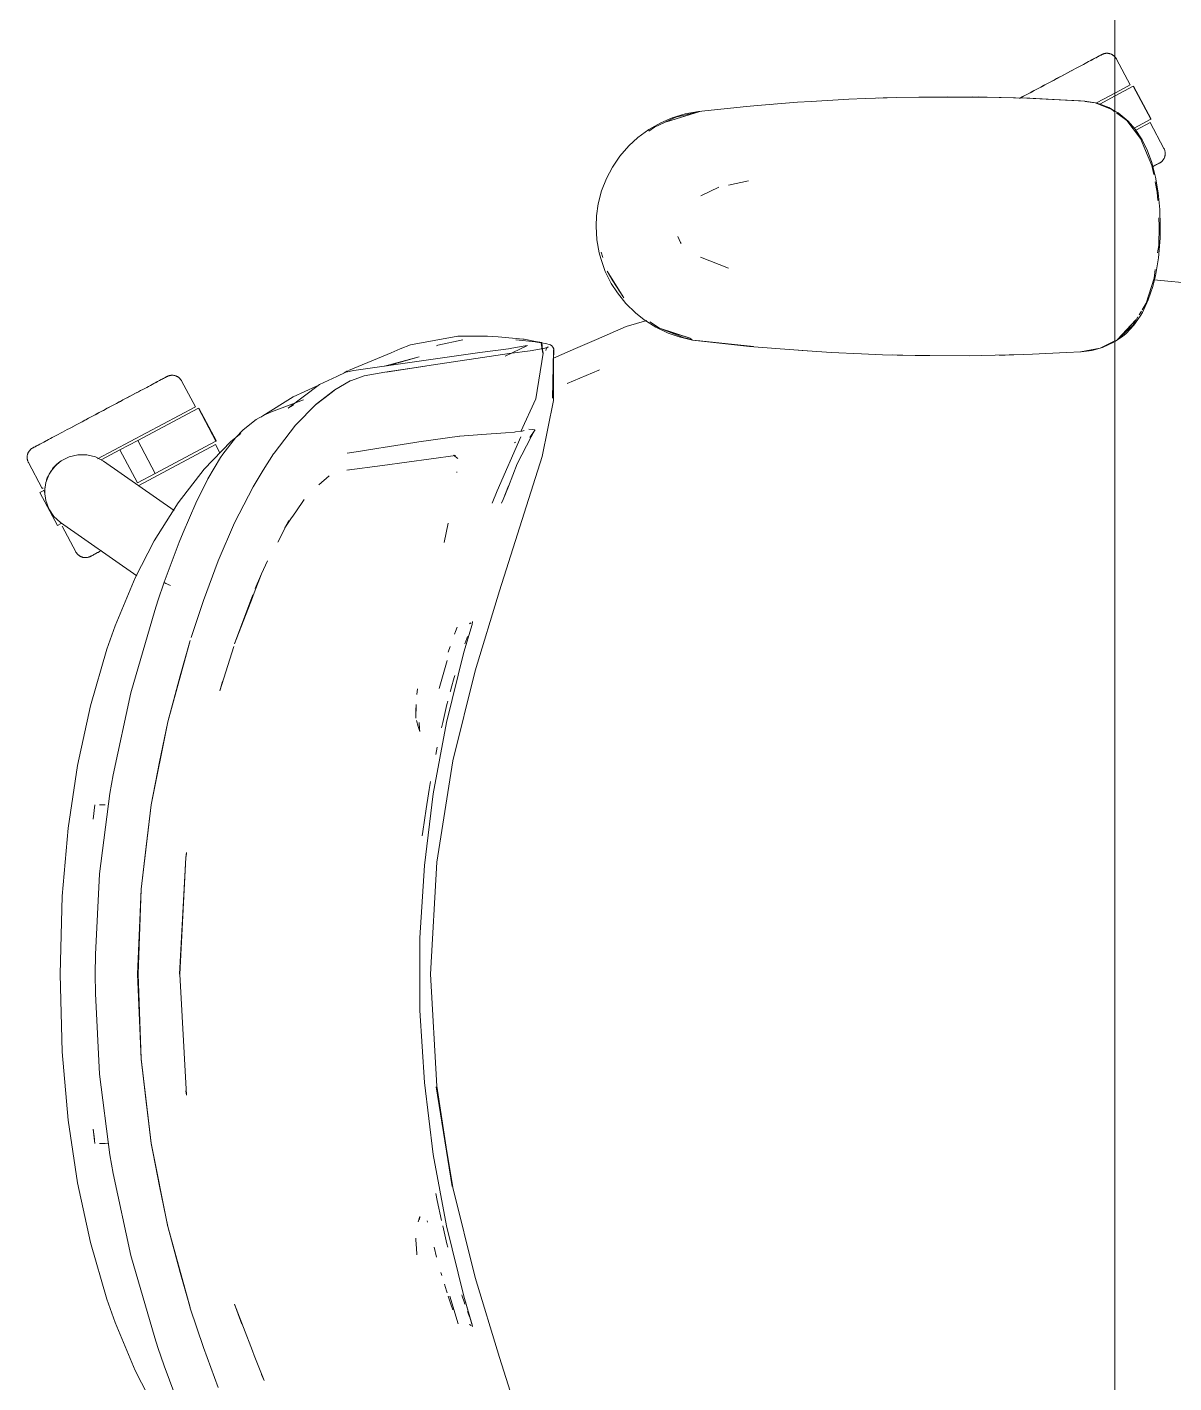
# Model space of a CAD drawing. Header units: millimetres. Extents: x 155927 to 326028, y -36033 to 97293.
# Drawn here: x 198996 to 199425, y 11298 to 11806 of the extents above; entities that cross this region are included whole.
import ezdxf

# ---------------------------------------------------------------- set-up
doc = ezdxf.new("R2010")
doc.units = ezdxf.units.MM
doc.header["$MEASUREMENT"] = 0
doc.layers.add('G-IMPT', color=8, linetype='CONTINUOUS', lineweight=9)
doc.layers.add('I-FURN', color=8, linetype='CONTINUOUS', lineweight=9)

msp = doc.modelspace()

# ---------------------------------------------------------------- linework, layer by layer
at = {"layer": 'G-IMPT'}
for p, q in [((199284.14, 11777.86), (199269.08, 11776.62)), ((199284.14, 11777.86), (199289.22, 11778.19)), ((199289.22, 11778.19), (199303.36, 11779)), ((199309.39, 11779.25), (199303.36, 11779)), ((199309.39, 11779.25), (199321.15, 11779.64)), ((199314.27, 11779.39), (199316.21, 11779.5)), ((199316.21, 11779.5), (199317.7, 11779.52)), ((199329.56, 11779.81), (199321.15, 11779.64)), ((199329.56, 11779.81), (199340.36, 11779.9)), ((199329.56, 11779.81), (199349.75, 11779.85)), ((199329.56, 11779.81), (199359.58, 11779.69)), ((199359.58, 11779.69), (199340.36, 11779.9)), ((199349.75, 11779.85), (199359.58, 11779.69)), ((199349.75, 11779.85), (199371.14, 11779.35)), ((199349.75, 11779.85), (199369.94, 11779.39)), ((199349.75, 11779.81), (199351.79, 11779.83)), ((199351.79, 11779.83), (199353.69, 11779.76)), ((199359.58, 11779.69), (199371.14, 11779.35)), ((199371.14, 11779.35), (199369.94, 11779.39)), ((199369.94, 11779.39), (199391.72, 11778.3)), ((199369.94, 11779.39), (199390.11, 11778.41)), ((199371.14, 11779.35), (199391.72, 11778.3)), ((199391.72, 11778.3), (199390.11, 11778.41)), ((199391.72, 11778.3), (199393.37, 11778.05)), ((199395.58, 11777.58), (199391.74, 11778.17)), ((199395.76, 11777.6), (199393.37, 11778.05)), ((199247.54, 11774.36), (199235.07, 11770.53)), ((199235.07, 11770.53), (199244.22, 11773.45)), ((199237.12, 11772), (199241.98, 11773.47)), ((199238.57, 11772.32), (199246.97, 11774.24)), ((199247.02, 11774.36), (199241.98, 11773.47)), ((199247.54, 11774.36), (199244.22, 11773.45)), ((199264.95, 11776.27), (199247.02, 11774.36)), ((199269.08, 11776.62), (199264.95, 11776.27)), ((199275.95, 11777.21), (199274.28, 11777.04)), ((199395.58, 11777.58), (199401.78, 11775.17)), ((199395.76, 11777.6), (199397.11, 11777.24)), ((199400.75, 11775.84), (199397.11, 11777.24)), ((199400.75, 11775.84), (199402.99, 11774.57)), ((199401.78, 11775.17), (199402.99, 11774.28)), ((199402.99, 11774.57), (199404.18, 11773.88)), ((199403.53, 11773.87), (199407.4, 11771.01)), ((199404.18, 11773.88), (199407.92, 11770.81)), ((199224.35, 11764.68), (199228.44, 11767.68)), ((199228.39, 11766.99), (199230.5, 11768.58)), ((199232.88, 11770.19), (199228.44, 11767.68)), ((199238.57, 11772.32), (199230.5, 11768.58)), ((199232.88, 11770.19), (199237.12, 11772)), ((199407.4, 11771.01), (199412.62, 11764.22)), ((199410.59, 11767.77), (199407.92, 11770.81)), ((199413.24, 11763.72), (199410.59, 11767.77)), ((199224.35, 11764.68), (199220.91, 11761.52)), ((199412.62, 11764.22), (199414.46, 11759.82)), ((199413.24, 11763.72), (199415.23, 11759.65)), ((199214.76, 11753.52), (199217.59, 11757.68)), ((199217.59, 11757.68), (199220.91, 11761.52)), ((199416.79, 11754.2), (199414.46, 11759.82)), ((199416.81, 11755.31), (199415.23, 11759.65)), ((199214.76, 11753.52), (199212.57, 11749.35)), ((199416.79, 11754.2), (199417.5, 11750.74)), ((199416.81, 11755.31), (199418.24, 11749.83)), ((199212.57, 11749.35), (199210.74, 11744.64)), ((199265.74, 11748.4), (199258.3, 11746.82)), ((199418.06, 11747.99), (199418.83, 11744.24)), ((199419.24, 11743.9), (199418.24, 11749.83)), ((199209.48, 11739.77), (199210.74, 11744.64)), ((199247.91, 11742.79), (199254.69, 11746.06)), ((199254.41, 11745.98), (199254.69, 11746.06)), ((199418.83, 11744.24), (199419.02, 11741.03)), ((199419.24, 11743.9), (199419.81, 11737.75)), ((199209.48, 11739.77), (199208.83, 11735.26)), ((199419.99, 11731.41), (199419.81, 11737.75)), ((199208.66, 11731.41), (199208.83, 11735.26)), ((199419.42, 11734.52), (199419.61, 11731.41)), ((199208.66, 11731.41), (199208.95, 11726.37)), ((199239.27, 11727.59), (199240.29, 11725.36)), ((199419.38, 11724.25), (199419.61, 11731.41)), ((199419.9, 11726.91), (199419.99, 11731.41)), ((199208.95, 11726.37), (199209.83, 11721.42)), ((199240.29, 11725.36), (199240.58, 11724.91)), ((199419.38, 11724.25), (199418.99, 11721.47)), ((199419.9, 11726.91), (199419.32, 11719.59)), ((199209.83, 11721.42), (199210.4, 11719.3)), ((199212.11, 11714.52), (199210.4, 11719.3)), ((199211.2, 11719.73), (199210.58, 11721.76)), ((199258.24, 11715.69), (199247.81, 11719.84)), ((199418.21, 11712.83), (199419.32, 11719.59)), ((199212.11, 11714.52), (199214.35, 11710.01)), ((199212.76, 11714.62), (199214.92, 11710.94)), ((199212.76, 11714.62), (199219.08, 11704.67)), ((199417.66, 11711.99), (199414.63, 11702.6)), ((199417.23, 11708.9), (199418.21, 11712.83)), ((199418.12, 11715.28), (199417.66, 11711.99)), ((199214.35, 11710.01), (199216.62, 11706.47)), ((199214.92, 11710.94), (199219.08, 11704.67)), ((199417.23, 11708.9), (199415.49, 11703.82)), ((199417.52, 11711.37), (199433.4, 11709.92)), ((199219.8, 11702.49), (199216.62, 11706.47)), ((199219.8, 11702.49), (199223.41, 11698.94)), ((199414.63, 11702.6), (199413.16, 11700.14)), ((199415.49, 11703.82), (199413.28, 11699.18)), ((199223.41, 11698.94), (199226.72, 11696.32)), ((199411.55, 11697.45), (199409.66, 11694.29)), ((199410.03, 11694.35), (199412.48, 11697.8)), ((199412.88, 11699.68), (199412.02, 11698.24)), ((199413.28, 11699.18), (199412.48, 11697.8)), ((199219.88, 11693.88), (199208.76, 11689.02)), ((199219.88, 11693.88), (199227.7, 11696.13)), ((199231.04, 11693.59), (199226.72, 11696.32)), ((199232.37, 11693.2), (199228.79, 11695.62)), ((199231.04, 11693.59), (199235.62, 11691.4)), ((199241.59, 11689.59), (199232.37, 11693.2)), ((199232.37, 11693.2), (199235.07, 11692.29)), ((199232.37, 11693.2), (199244.22, 11689.38)), ((199235.07, 11692.29), (199244.22, 11689.38)), ((199410.86, 11696.38), (199403.95, 11688.99)), ((199409.66, 11694.29), (199403.95, 11688.99)), ((199409.72, 11695.08), (199406.37, 11691.22)), ((199407.17, 11691.3), (199410.03, 11694.35)), ((199410.86, 11696.38), (199410.03, 11695.44)), ((199139.2, 11687.05), (199135.34, 11685.46)), ((199156.89, 11690.29), (199139.2, 11687.05)), ((199149.45, 11686.83), (199148.88, 11686.68)), ((199158.76, 11688.88), (199149.45, 11686.83)), ((199156.89, 11690.29), (199163.86, 11690.31)), ((199168.03, 11690.32), (199163.86, 11690.31)), ((199171.99, 11689.97), (199168.03, 11690.32)), ((199171.99, 11689.97), (199181.31, 11689.17)), ((199174.59, 11682.73), (199183.02, 11686.73)), ((199182.16, 11686.59), (199177.13, 11685.76)), ((199181.14, 11688.65), (199178.55, 11688.86)), ((199181.14, 11688.65), (199185.83, 11688.13)), ((199181.31, 11689.17), (199181.78, 11689.13)), ((199186.03, 11688.32), (199181.78, 11689.13)), ((199183.02, 11686.73), (199182.16, 11686.59)), ((199186.44, 11688.06), (199185.83, 11688.13)), ((199186.03, 11688.32), (199188.36, 11687.87)), ((199186.44, 11688.06), (199189.72, 11687.52)), ((199188.12, 11687.46), (199188.74, 11683.92)), ((199188.12, 11687.46), (199188.81, 11683.88)), ((199188.74, 11683.92), (199188.36, 11687.87)), ((199189.72, 11687.52), (199191.59, 11686.97)), ((199192.12, 11686.65), (199191.59, 11686.97)), ((199192.12, 11686.65), (199192.5, 11686.16)), ((199208.76, 11689.02), (199200.92, 11685.6)), ((199235.62, 11691.4), (199239.76, 11689.95)), ((199244.72, 11688.8), (199239.76, 11689.95)), ((199244.64, 11689.01), (199241.59, 11689.59)), ((199244.72, 11688.8), (199267.67, 11686.34)), ((199244.72, 11688.8), (199247.54, 11688.46)), ((199244.72, 11688.8), (199266.15, 11686.44)), ((199267.67, 11686.34), (199247.54, 11688.46)), ((199266.15, 11686.44), (199277.55, 11685.46)), ((199401.72, 11687.89), (199397.46, 11685.78)), ((199402.62, 11687.97), (199398.3, 11685.98)), ((199401.72, 11687.89), (199402.99, 11688.51)), ((199402.99, 11688.21), (199405.84, 11690.17)), ((199403.95, 11688.99), (199406.37, 11691.22)), ((199407.17, 11691.3), (199405.84, 11690.17)), ((199115.99, 11677.46), (199131.97, 11684.07)), ((199165.17, 11684.1), (199117.96, 11677.43)), ((199142.38, 11682.56), (199129.43, 11679.05)), ((199142.38, 11682.56), (199130.49, 11679.2)), ((199131.97, 11684.07), (199135.34, 11685.46)), ((199145.26, 11679.16), (199176.14, 11683.71)), ((199165.17, 11684.1), (199175.84, 11685.54)), ((199177.13, 11685.76), (199175.84, 11685.54)), ((199176.14, 11683.71), (199183.99, 11684.83)), ((199190.26, 11685.93), (199183.99, 11684.83)), ((199186.09, 11666.84), (199188.81, 11683.88)), ((199189.64, 11685.77), (199190.73, 11686.32)), ((199189.64, 11685.77), (199190.26, 11685.93)), ((199189.91, 11685.39), (199189.83, 11684.89)), ((199189.91, 11685.39), (199190.23, 11685.93)), ((199190.23, 11685.93), (199190.73, 11686.32)), ((199192.28, 11667.02), (199192.86, 11685.47)), ((199192.28, 11667.02), (199192.76, 11685)), ((199192.89, 11685.58), (199192.5, 11686.16)), ((199192.89, 11685.58), (199192.7, 11684.72)), ((199192.7, 11684.72), (199192.73, 11684.83)), ((199192.72, 11666.13), (199192.76, 11685)), ((199192.76, 11685), (199192.73, 11684.83)), ((199200.92, 11685.6), (199192.75, 11682.03)), ((199192.86, 11685.47), (199192.76, 11685)), ((199287.84, 11684.73), (199277.55, 11685.46)), ((199285.8, 11684.87), (199284.38, 11685)), ((199285.8, 11684.87), (199287.7, 11684.78)), ((199287.84, 11684.73), (199296.71, 11684.17)), ((199308.02, 11683.63), (199296.71, 11684.17)), ((199308.02, 11683.63), (199315.9, 11683.33)), ((199328.2, 11683.04), (199315.9, 11683.33)), ((199319.77, 11683.25), (199321.43, 11683.18)), ((199321.43, 11683.18), (199323.5, 11683.18)), ((199328.2, 11683.04), (199333.67, 11682.97)), ((199348.39, 11682.96), (199333.67, 11682.97)), ((199352.9, 11683.01), (199348.39, 11682.96)), ((199352.9, 11683.01), (199368.57, 11683.39)), ((199359.62, 11683.19), (199361.84, 11683.19)), ((199365.17, 11683.33), (199361.84, 11683.19)), ((199368.57, 11683.39), (199372.11, 11683.51)), ((199384.67, 11684.13), (199372.11, 11683.51)), ((199384.67, 11684.13), (199390.34, 11684.41)), ((199397.46, 11685.78), (199390.11, 11684.41)), ((199390.34, 11684.41), (199394.35, 11684.91)), ((199394.35, 11684.91), (199398.3, 11685.98)), ((199111.6, 11675.22), (199114.97, 11676.78)), ((199114.35, 11676.5), (199115.52, 11677.27)), ((199117.96, 11677.43), (199114.97, 11676.78)), ((199121.83, 11675.47), (199129.5, 11676.77)), ((199144.66, 11679.06), (199129.5, 11676.77)), ((199145.26, 11679.16), (199130.07, 11676.83)), ((199144.66, 11679.06), (199130.07, 11676.83)), ((199197.86, 11672.57), (199209.72, 11677.49)), ((199209.98, 11677.6), (199209.72, 11677.49)), ((199093.37, 11663.24), (199105.03, 11672.15)), ((199095.26, 11667.53), (199103.89, 11671.51)), ((199105.03, 11672.15), (199111.6, 11675.22)), ((199110.78, 11670.21), (199116.61, 11673.5)), ((199117.04, 11673.71), (199116.61, 11673.5)), ((199117.04, 11673.71), (199121.83, 11675.47)), ((199083.81, 11660.4), (199095.26, 11667.53)), ((199099.03, 11666.47), (199087.12, 11661.96)), ((199110.55, 11669.89), (199103.6, 11664.49)), ((199103.6, 11664.49), (199107.18, 11667.3)), ((199103.81, 11664.79), (199110.78, 11670.21)), ((199110.55, 11669.89), (199107.18, 11667.3)), ((199186.09, 11666.84), (199180.5, 11654.54)), ((199188.52, 11645.18), (199192.72, 11666.13)), ((199084.9, 11660.89), (199087.12, 11661.96)), ((199093.37, 11663.24), (199095.39, 11664.38)), ((199103.81, 11664.79), (199096.08, 11656.89)), ((199081.32, 11659.1), (199076.46, 11655.23)), ((199082.46, 11659.71), (199081.32, 11659.1)), ((199082.46, 11659.71), (199084.9, 11660.89)), ((199083.81, 11660.4), (199083.05, 11659.9)), ((199096.08, 11656.89), (199088.06, 11646.46)), ((199073.56, 11652.21), (199068.85, 11646.08)), ((199075.57, 11653.79), (199071.89, 11650.79)), ((199073.56, 11652.21), (199076.46, 11655.23)), ((199157.5, 11652.85), (199142.29, 11650.64)), ((199157.5, 11652.85), (199157.58, 11652.86)), ((199157.58, 11652.86), (199165.83, 11653.48)), ((199174.67, 11654.11), (199165.83, 11653.48)), ((199171.55, 11632.36), (199180.47, 11652.51)), ((199174.67, 11654.11), (199178.08, 11654.37)), ((199178.45, 11654.41), (199178.08, 11654.37)), ((199178.45, 11654.41), (199180.91, 11654.69)), ((199179.1, 11642.46), (199184.38, 11652.57)), ((199180.91, 11654.69), (199180.98, 11654.72)), ((199181.75, 11654.99), (199180.98, 11654.72)), ((199183.48, 11655.47), (199185.01, 11655.3)), ((199185.73, 11655.03), (199183.89, 11652.32)), ((199185.73, 11655.03), (199184.38, 11652.57)), ((199185.01, 11655.3), (199185.7, 11655.16)), ((199185.7, 11655.16), (199185.73, 11655.03)), ((199185.73, 11655.03), (199185.76, 11654.86)), ((199071.89, 11650.79), (199061.93, 11640.5)), ((199068.85, 11646.08), (199067.99, 11644.79)), ((199084.01, 11640.1), (199087.89, 11646.2)), ((199088.06, 11646.46), (199087.89, 11646.2)), ((199120.47, 11647.21), (199115.4, 11646.46)), ((199120.47, 11647.21), (199127.31, 11648.27)), ((199127.31, 11648.27), (199128.97, 11648.53)), ((199140.74, 11650.4), (199128.97, 11648.53)), ((199142.29, 11650.64), (199140.74, 11650.4)), ((199178.09, 11650.35), (199178.53, 11650.62)), ((199063.25, 11636.79), (199067.99, 11644.79)), ((199128.66, 11641.85), (199115.3, 11640.07)), ((199128.66, 11641.85), (199155.99, 11645.59)), ((199156.85, 11644.47), (199155.28, 11645.72)), ((199155.49, 11645.68), (199155.73, 11645.64)), ((199155.99, 11645.59), (199155.73, 11645.64)), ((199172.53, 11594.94), (199188.52, 11645.18)), ((199179.1, 11642.46), (199175.84, 11633.99)), ((199052.13, 11627.89), (199061.93, 11640.5)), ((199058.72, 11627.74), (199063.25, 11636.79)), ((199058.72, 11627.74), (199062.95, 11636.19)), ((199058.94, 11628.18), (199063.25, 11636.79)), ((199063.25, 11636.79), (199062.95, 11636.19)), ((199084.01, 11640.1), (199080.24, 11633.87)), ((199104.81, 11634.57), (199108.71, 11637.91)), ((199115.3, 11640.07), (199115.78, 11640.22)), ((199156.49, 11639.52), (199156.45, 11639.18)), ((199076.67, 11627.08), (199080.24, 11633.87)), ((199169.8, 11627.77), (199171.55, 11632.36)), ((199173.83, 11629.09), (199175.85, 11634.2)), ((199175.84, 11633.99), (199173.83, 11629.09)), ((199175.85, 11634.2), (199174.45, 11630.66)), ((199052.13, 11627.89), (199043.15, 11613.6)), ((199058.72, 11627.74), (199053.95, 11616.78)), ((199058.94, 11628.18), (199058.72, 11627.74)), ((199076.67, 11627.08), (199073.28, 11620.36)), ((199095.04, 11622.81), (199098.53, 11627.94)), ((199098.53, 11627.94), (199099.28, 11629.04)), ((199173.83, 11629.09), (199173.27, 11627.68)), ((199089.4, 11613.14), (199093.59, 11621.25)), ((199092.09, 11618.47), (199094.64, 11622.23)), ((199092.09, 11618.47), (199093.59, 11621.25)), ((199094.64, 11622.23), (199095.04, 11622.81)), ((199053.95, 11616.78), (199052.47, 11613.1)), ((199067.1, 11606.13), (199073.28, 11620.36)), ((199151.81, 11613.05), (199153.23, 11620.3)), ((199043.15, 11613.6), (199036.06, 11599.82)), ((199052.47, 11613.1), (199046.9, 11598.14)), ((199067.1, 11606.13), (199061.64, 11591.25)), ((199085.53, 11606.1), (199083.33, 11601.25)), ((199083.33, 11601.25), (199080.61, 11594.17)), ((199083.33, 11601.25), (199081.03, 11595.81)), ((199028.55, 11581.85), (199036.06, 11599.82)), ((199046.94, 11598.14), (199044.53, 11591.21)), ((199046.9, 11598.14), (199046.94, 11598.01)), ((199046.94, 11598.01), (199046.94, 11598.14)), ((199046.94, 11598.01), (199047.34, 11597.74)), ((199046.94, 11598.01), (199046.95, 11597.96)), ((199047.34, 11597.74), (199046.95, 11597.96)), ((199048.17, 11597.36), (199047.34, 11597.74)), ((199047.52, 11597.63), (199047.34, 11597.74)), ((199048.17, 11597.36), (199047.52, 11597.63)), ((199048.17, 11597.36), (199049.22, 11596.93)), ((199048.17, 11597.36), (199048.63, 11597.16)), ((199049.22, 11596.93), (199048.63, 11597.16)), ((199043.34, 11587.6), (199044.53, 11591.21)), ((199056.98, 11577.37), (199061.64, 11591.25)), ((199073.23, 11575), (199080.05, 11593.4)), ((199073.23, 11575), (199079.95, 11592.44)), ((199079.95, 11592.44), (199080.61, 11594.17)), ((199172.53, 11594.94), (199163.35, 11564.96)), ((199034.39, 11556.77), (199043.34, 11587.6)), ((199025.47, 11573.12), (199028.55, 11581.85)), ((199156, 11579.67), (199156.61, 11581.32)), ((199159.12, 11571.92), (199162.2, 11582.34)), ((199161.3, 11582.6), (199161.91, 11582.98)), ((199161.3, 11582.6), (199161.51, 11582.74)), ((199162.26, 11582.61), (199162.2, 11582.34)), ((199162.34, 11582.91), (199162.26, 11582.61)), ((199162.31, 11583.37), (199162.39, 11583.14)), ((199162.39, 11583.14), (199162.34, 11582.91)), ((199048.25, 11545.84), (199056.64, 11576.33)), ((199048.25, 11545.84), (199056.68, 11576.25)), ((199052.91, 11563.08), (199056.68, 11576.25)), ((199156, 11579.67), (199155.62, 11578.66)), ((199160.28, 11577.11), (199159.54, 11575.01)), ((199160.28, 11577.11), (199160.53, 11577.77)), ((199025.47, 11573.12), (199019.3, 11551.87)), ((199067.7, 11557.52), (199072.96, 11574.01)), ((199152.58, 11545.6), (199159.12, 11571.92)), ((199153.28, 11571.9), (199154.01, 11574.12)), ((199152.84, 11568.81), (199149.91, 11558.35)), ((199155.04, 11531.28), (199163.35, 11564.96)), ((199052.91, 11563.08), (199048.25, 11545.84)), ((199067.7, 11557.52), (199068.78, 11560.96)), ((199154.43, 11558.49), (199155.54, 11562.49)), ((199155.54, 11562.49), (199155.75, 11563.18)), ((199034.39, 11556.77), (199027.73, 11525.98)), ((199141.55, 11556.1), (199141.77, 11558.19)), ((199154.11, 11557.35), (199154.06, 11557.17)), ((199154.43, 11558.49), (199154.11, 11557.35)), ((199019.3, 11551.87), (199014.48, 11529.51)), ((199141.15, 11547.25), (199141.24, 11552.3)), ((199141.15, 11547.25), (199141.16, 11550.03)), ((199141.24, 11552.3), (199141.16, 11550.03)), ((199152.81, 11552.33), (199151.25, 11545.58)), ((199152.81, 11552.33), (199153.14, 11553.63)), ((199048.25, 11545.84), (199042.08, 11514.71)), ((199048.25, 11545.84), (199042.08, 11514.79)), ((199048.25, 11545.84), (199045.18, 11530.81)), ((199142, 11544.14), (199141.4, 11546.29)), ((199142.43, 11545.4), (199142.44, 11545.54)), ((199142.47, 11543.24), (199142.44, 11545.54)), ((199152.58, 11545.6), (199147.64, 11518.93)), ((199150.8, 11543.61), (199151.25, 11545.58)), ((199142.69, 11542.19), (199142, 11544.14)), ((199142.47, 11543.24), (199142.69, 11542.19)), ((199148.6, 11533.56), (199149.14, 11536.37)), ((199014.48, 11529.51), (199010.99, 11506.09)), ((199042.08, 11514.71), (199045.18, 11530.81)), ((199155.04, 11531.28), (199149.04, 11493.36)), ((199026.54, 11519.06), (199027.73, 11525.98)), ((199022.73, 11488.89), (199026.54, 11519.06)), ((199147.64, 11518.93), (199144.35, 11492.01)), ((199145.02, 11513.3), (199145.87, 11518.92)), ((199145.87, 11518.92), (199146.12, 11520.55)), ((199146.67, 11523.46), (199146.12, 11520.55)), ((199020.9, 11514.79), (199020.24, 11509.38)), ((199024.75, 11514.75), (199022.66, 11514.82)), ((199022.66, 11514.82), (199022.77, 11514.82)), ((199038.26, 11483.19), (199042.08, 11514.79)), ((199038.29, 11483.15), (199042.08, 11514.71)), ((199042.08, 11514.71), (199040.13, 11499.23)), ((199145.02, 11513.3), (199143.73, 11504.78)), ((199010.99, 11506.09), (199008.73, 11480.52)), ((199143.73, 11504.78), (199143.54, 11503.12)), ((199038.29, 11483.15), (199040.13, 11499.23)), ((199052.69, 11451.38), (199055.02, 11495.11)), ((199052.75, 11451.38), (199055.02, 11495.11)), ((199055.02, 11495.11), (199055.28, 11496.88)), ((199055.02, 11495.11), (199055.25, 11496.41)), ((199055.3, 11496.66), (199055.25, 11496.41)), ((199021.12, 11458.69), (199022.73, 11488.89)), ((199142.69, 11464.94), (199144.35, 11492.01)), ((199149.04, 11493.36), (199146.69, 11451.38)), ((199008.73, 11480.52), (199007.88, 11451.38)), ((199038.26, 11483.19), (199036.92, 11451.38)), ((199038.29, 11483.15), (199037.15, 11451.38)), ((199037.62, 11468.26), (199038.29, 11483.15)), ((199037.62, 11468.26), (199037.15, 11451.38)), ((199142.69, 11464.94), (199142.69, 11437.82)), ((199021.12, 11458.69), (199021.02, 11451.38)), ((199007.88, 11451.38), (199008.73, 11422.24)), ((199021.12, 11444.07), (199021.02, 11451.38)), ((199036.92, 11451.38), (199038.26, 11419.56)), ((199038.29, 11419.6), (199037.15, 11451.38)), ((199037.62, 11434.49), (199037.15, 11451.38)), ((199052.75, 11451.38), (199055.25, 11406.04)), ((199149.04, 11409.39), (199146.69, 11451.38)), ((199021.12, 11444.07), (199022.73, 11413.86)), ((199142.69, 11437.82), (199144.35, 11410.75)), ((199038.29, 11419.6), (199037.62, 11434.49)), ((199008.73, 11422.24), (199010.99, 11396.67)), ((199038.26, 11419.56), (199042.08, 11387.97)), ((199040.13, 11403.52), (199038.29, 11419.6)), ((199038.29, 11419.6), (199042.08, 11388.05)), ((199022.73, 11413.86), (199026.54, 11383.69)), ((199055.25, 11406.04), (199055.02, 11407.65)), ((199055.02, 11407.65), (199055.25, 11406.35)), ((199147.64, 11383.83), (199144.35, 11410.75)), ((199155.04, 11371.48), (199148.78, 11409.22)), ((199148.78, 11409.22), (199154.78, 11371.85)), ((199149.04, 11409.39), (199154.78, 11371.85)), ((199040.13, 11403.52), (199042.08, 11388.05)), ((199055.3, 11406.1), (199055.25, 11406.35)), ((199010.99, 11396.67), (199014.48, 11373.25)), ((199020.9, 11387.96), (199020.24, 11393.38)), ((199020.81, 11389.61), (199020.24, 11393.38)), ((199022.66, 11387.93), (199024.75, 11388.01)), ((199022.66, 11387.93), (199022.77, 11387.93)), ((199025.99, 11388.05), (199024.75, 11388.01)), ((199042.08, 11388.05), (199045.18, 11371.94)), ((199042.08, 11388.05), (199048.29, 11356.8)), ((199048.29, 11356.8), (199042.08, 11387.97)), ((199026.54, 11383.69), (199027.73, 11376.77)), ((199152.58, 11357.16), (199147.64, 11383.83)), ((199027.73, 11376.77), (199034.39, 11345.98)), ((199019.3, 11350.88), (199014.48, 11373.25)), ((199048.25, 11356.92), (199045.18, 11371.94)), ((199148.63, 11369.2), (199149.1, 11366.57)), ((199163.35, 11337.79), (199155.04, 11371.48)), ((199149.1, 11366.57), (199150.8, 11359.15)), ((199052.91, 11339.67), (199048.25, 11356.92)), ((199048.25, 11356.92), (199056.68, 11326.51)), ((199048.25, 11356.92), (199056.64, 11326.42)), ((199142.69, 11360.57), (199142, 11358.62)), ((199142.69, 11360.57), (199142.47, 11359.52)), ((199145.36, 11358.97), (199145.49, 11358.55)), ((199151.26, 11357.18), (199152.81, 11350.42)), ((199152.58, 11357.16), (199159.12, 11330.84)), ((199141.15, 11352.47), (199141.16, 11351.77)), ((199141.26, 11350.4), (199141.16, 11351.77)), ((199025.47, 11329.64), (199019.3, 11350.88)), ((199141.26, 11350.4), (199141.53, 11346.7)), ((199141.53, 11346.7), (199141.57, 11346.21)), ((199148.95, 11345.34), (199147.96, 11349.2)), ((199148.95, 11345.34), (199148.56, 11346.87)), ((199152.81, 11350.42), (199153.15, 11349.14)), ((199043.34, 11315.15), (199034.39, 11345.98)), ((199052.91, 11339.67), (199056.68, 11326.51)), ((199150.86, 11338.55), (199150.53, 11339.67)), ((199163.35, 11337.79), (199172.53, 11307.82)), ((199152.64, 11332.76), (199151.85, 11335.26)), ((199152.89, 11331.98), (199152.64, 11332.76)), ((199158.5, 11330.84), (199158.34, 11331.3)), ((199028.55, 11320.91), (199025.47, 11329.64)), ((199061.64, 11311.51), (199056.67, 11326.31)), ((199073.23, 11327.76), (199075.96, 11320.33)), ((199073.23, 11327.76), (199079.95, 11310.31)), ((199154.04, 11328.55), (199153.27, 11330.85)), ((199153.93, 11330.85), (199156.96, 11320.42)), ((199154.04, 11328.55), (199154.29, 11327.83)), ((199155.05, 11325.67), (199154.29, 11327.83)), ((199158.5, 11330.84), (199159.23, 11328.62)), ((199159.12, 11330.84), (199162.39, 11319.62)), ((199159.12, 11330.84), (199162.18, 11320.31)), ((199159.12, 11330.84), (199162.24, 11320.02)), ((199159.52, 11327.82), (199159.23, 11328.62)), ((199160.5, 11325.06), (199160.85, 11324.09)), ((199160.85, 11324.09), (199161.25, 11323.02)), ((199028.55, 11320.91), (199036.06, 11302.93)), ((199161.3, 11320.16), (199161.91, 11319.77)), ((199161.3, 11320.16), (199161.51, 11320.01)), ((199162.18, 11320.31), (199162.24, 11320.02)), ((199162.39, 11319.62), (199162.26, 11319.38)), ((199043.34, 11315.15), (199044.53, 11311.55)), ((199046.87, 11304.73), (199044.53, 11311.55)), ((199061.64, 11311.51), (199067.1, 11296.63)), ((199079.95, 11310.31), (199080.61, 11308.59)), ((199080.61, 11308.59), (199084.33, 11299.26)), ((199172.53, 11307.82), (199188.52, 11257.58)), ((199036.06, 11302.93), (199043.15, 11289.16)), ((199046.87, 11304.73), (199052.47, 11289.65)), ((199084.33, 11299.26), (199083.33, 11301.5))]:
    msp.add_line(p, q, dxfattribs=at)
at = {"layer": 'I-FURN'}
for p, q in [((199402.99, 12093.61), (199402.99, 10693.61)), ((199402.99, 10693.61), (199402.99, 12093.61)), ((199393.12, 11793.07), (199392.51, 11792.74)), ((199393.71, 11793.38), (199393.12, 11793.07)), ((199393.4, 11793.21), (199393.97, 11793.51)), ((199394.26, 11793.67), (199393.71, 11793.38)), ((199393.97, 11793.51), (199394.5, 11793.8)), ((199394.78, 11793.94), (199394.26, 11793.67)), ((199394.5, 11793.8), (199395, 11794.06)), ((199395.26, 11794.2), (199394.78, 11793.94)), ((199395, 11794.06), (199395.47, 11794.31)), ((199395.7, 11794.44), (199395.26, 11794.2)), ((199395.47, 11794.31), (199395.9, 11794.54)), ((199396.11, 11794.66), (199395.7, 11794.44)), ((199395.9, 11794.54), (199396.29, 11794.75)), ((199396.49, 11794.85), (199396.11, 11794.66)), ((199396.29, 11794.75), (199396.65, 11794.94)), ((199396.82, 11795.03), (199396.49, 11794.85)), ((199396.65, 11794.94), (199396.96, 11795.11)), ((199397.12, 11795.19), (199396.82, 11795.03)), ((199396.96, 11795.11), (199397.24, 11795.26)), ((199397.38, 11795.33), (199397.12, 11795.19)), ((199397.24, 11795.26), (199397.48, 11795.38)), ((199397.6, 11795.44), (199397.38, 11795.33)), ((199397.48, 11795.38), (199397.68, 11795.49)), ((199397.78, 11795.54), (199397.6, 11795.44)), ((199397.68, 11795.49), (199397.85, 11795.58)), ((199397.92, 11795.61), (199397.78, 11795.54)), ((199397.85, 11795.58), (199397.97, 11795.64)), ((199398.02, 11795.67), (199397.92, 11795.61)), ((199397.97, 11795.64), (199398.05, 11795.69)), ((199398.08, 11795.7), (199398.02, 11795.67)), ((199398.05, 11795.69), (199398.09, 11795.71)), ((199398.1, 11795.71), (199398.08, 11795.7)), ((199398.09, 11795.71), (199398.1, 11795.71)), ((199398.1, 11795.71), (199398.24, 11795.78)), ((199398.24, 11795.78), (199398.39, 11795.85)), ((199398.39, 11795.85), (199398.54, 11795.91)), ((199398.54, 11795.91), (199398.69, 11795.97)), ((199398.69, 11795.97), (199398.84, 11796.02)), ((199398.84, 11796.02), (199399, 11796.06)), ((199399, 11796.06), (199399.16, 11796.09)), ((199399.16, 11796.09), (199399.31, 11796.13)), ((199399.31, 11796.13), (199399.47, 11796.15)), ((199399.47, 11796.15), (199399.63, 11796.17)), ((199399.63, 11796.17), (199399.79, 11796.18)), ((199399.79, 11796.18), (199399.96, 11796.18)), ((199399.96, 11796.18), (199400.12, 11796.18)), ((199400.12, 11796.18), (199400.28, 11796.17)), ((199400.28, 11796.17), (199400.44, 11796.16)), ((199400.44, 11796.16), (199400.6, 11796.14)), ((199400.6, 11796.14), (199400.76, 11796.11)), ((199400.76, 11796.11), (199400.91, 11796.08)), ((199400.91, 11796.08), (199401.07, 11796.03)), ((199401.07, 11796.03), (199401.22, 11795.99)), ((199401.22, 11795.99), (199401.38, 11795.94)), ((199401.38, 11795.94), (199401.53, 11795.88)), ((199401.53, 11795.88), (199401.68, 11795.81)), ((199401.68, 11795.81), (199401.82, 11795.74)), ((199401.82, 11795.74), (199401.96, 11795.67)), ((199401.96, 11795.67), (199402.1, 11795.59)), ((199402.1, 11795.59), (199402.24, 11795.5)), ((199402.24, 11795.5), (199402.37, 11795.41)), ((199402.37, 11795.41), (199402.5, 11795.31)), ((199402.5, 11795.31), (199402.62, 11795.21)), ((199402.62, 11795.21), (199402.74, 11795.1)), ((199402.74, 11795.1), (199402.86, 11794.99)), ((199402.86, 11794.99), (199402.97, 11794.87)), ((199402.97, 11794.87), (199403.07, 11794.75)), ((199403.07, 11794.75), (199403.18, 11794.62)), ((199403.18, 11794.62), (199403.27, 11794.49)), ((199403.27, 11794.49), (199403.36, 11794.36)), ((199403.36, 11794.36), (199403.45, 11794.22)), ((199403.45, 11794.22), (199403.53, 11794.08)), ((199403.53, 11794.08), (199403.55, 11794.04)), ((199408.7, 11784.36), (199403.55, 11794.04)), ((199383.91, 11788.17), (199383, 11787.68)), ((199383.42, 11787.91), (199384.33, 11788.39)), ((199384.81, 11788.64), (199383.91, 11788.17)), ((199384.33, 11788.39), (199385.22, 11788.86)), ((199385.69, 11789.11), (199384.81, 11788.64)), ((199385.22, 11788.86), (199386.08, 11789.32)), ((199386.54, 11789.57), (199385.69, 11789.11)), ((199386.08, 11789.32), (199386.93, 11789.77)), ((199387.38, 11790.01), (199386.54, 11789.57)), ((199388.19, 11790.44), (199387.38, 11790.01)), ((199388.98, 11790.86), (199388.19, 11790.44)), ((199389.74, 11791.27), (199388.98, 11790.86)), ((199390.47, 11791.66), (199389.74, 11791.27)), ((199391.18, 11792.03), (199390.47, 11791.66)), ((199391.86, 11792.39), (199391.18, 11792.03)), ((199392.51, 11792.74), (199391.86, 11792.39)), ((199374.24, 11783.02), (199373.23, 11782.49)), ((199373.7, 11782.74), (199374.7, 11783.27)), ((199375.24, 11783.56), (199374.24, 11783.02)), ((199374.7, 11783.27), (199375.7, 11783.8)), ((199376.24, 11784.09), (199375.24, 11783.56)), ((199375.7, 11783.8), (199376.7, 11784.33)), ((199377.23, 11784.62), (199376.24, 11784.09)), ((199376.7, 11784.33), (199377.69, 11784.86)), ((199378.22, 11785.14), (199377.23, 11784.62)), ((199377.69, 11784.86), (199378.67, 11785.38)), ((199379.2, 11785.66), (199378.22, 11785.14)), ((199378.67, 11785.38), (199379.65, 11785.9)), ((199380.17, 11786.18), (199379.2, 11785.66)), ((199379.65, 11785.9), (199380.61, 11786.41)), ((199381.13, 11786.69), (199380.17, 11786.18)), ((199380.61, 11786.41), (199381.56, 11786.92)), ((199382.07, 11787.19), (199381.13, 11786.69)), ((199381.56, 11786.92), (199382.5, 11787.42)), ((199383, 11787.68), (199382.07, 11787.19)), ((199382.5, 11787.42), (199383.42, 11787.91)), ((199403.13, 11780.26), (199409.82, 11783.82)), ((199408.7, 11784.36), (199403.41, 11781.55)), ((199409.82, 11783.82), (199416.39, 11771.46)), ((199416.57, 11771.55), (199409.99, 11783.91)), ((199368.23, 11779.83), (199367.25, 11779.31)), ((199367.7, 11779.55), (199368.69, 11780.07)), ((199369.22, 11780.36), (199368.23, 11779.83)), ((199368.69, 11780.07), (199369.68, 11780.6)), ((199370.22, 11780.89), (199369.22, 11780.36)), ((199369.68, 11780.6), (199370.68, 11781.13)), ((199371.22, 11781.42), (199370.22, 11780.89)), ((199370.68, 11781.13), (199371.68, 11781.67)), ((199372.23, 11781.95), (199371.22, 11781.42)), ((199371.68, 11781.67), (199372.69, 11782.2)), ((199373.23, 11782.49), (199372.23, 11781.95)), ((199372.69, 11782.2), (199373.7, 11782.74)), ((199403.41, 11781.55), (199396.03, 11777.62)), ((199397.31, 11777.17), (199403.13, 11780.26)), ((199416.39, 11771.46), (199410.15, 11768.14)), ((199416.21, 11770.23), (199411.02, 11767.47)), ((199421.36, 11760.55), (199416.21, 11770.23)), ((199421.36, 11760.55), (199421.43, 11760.4)), ((199421.43, 11760.4), (199421.5, 11760.26)), ((199421.5, 11760.26), (199421.56, 11760.11)), ((199421.56, 11760.11), (199421.62, 11759.95)), ((199421.62, 11759.95), (199421.67, 11759.8)), ((199421.68, 11757.57), (199421.64, 11757.42)), ((199421.67, 11759.8), (199421.71, 11759.65)), ((199421.72, 11757.73), (199421.68, 11757.57)), ((199421.71, 11759.65), (199421.74, 11759.49)), ((199421.76, 11757.89), (199421.72, 11757.73)), ((199421.74, 11759.49), (199421.77, 11759.33)), ((199421.79, 11758.05), (199421.76, 11757.89)), ((199421.77, 11759.33), (199421.8, 11759.17)), ((199421.81, 11758.21), (199421.79, 11758.05)), ((199421.8, 11759.17), (199421.82, 11759.01)), ((199421.82, 11758.37), (199421.81, 11758.21)), ((199421.82, 11759.01), (199421.83, 11758.85)), ((199421.83, 11758.53), (199421.82, 11758.37)), ((199421.83, 11758.85), (199421.83, 11758.69)), ((199421.83, 11758.69), (199421.83, 11758.53)), ((199417.06, 11753.7), (199417.49, 11753.92)), ((199417.71, 11754.04), (199417.3, 11753.82)), ((199417.49, 11753.92), (199417.89, 11754.13)), ((199418.08, 11754.24), (199417.71, 11754.04)), ((199417.89, 11754.13), (199418.24, 11754.32)), ((199418.42, 11754.42), (199418.08, 11754.24)), ((199418.24, 11754.32), (199418.56, 11754.49)), ((199418.72, 11754.57), (199418.42, 11754.42)), ((199418.56, 11754.49), (199418.84, 11754.64)), ((199418.97, 11754.71), (199418.72, 11754.57)), ((199418.84, 11754.64), (199419.08, 11754.77)), ((199419.19, 11754.83), (199418.97, 11754.71)), ((199419.08, 11754.77), (199419.28, 11754.88)), ((199419.37, 11754.92), (199419.19, 11754.83)), ((199419.28, 11754.88), (199419.44, 11754.96)), ((199419.51, 11755), (199419.37, 11754.92)), ((199419.44, 11754.96), (199419.56, 11755.03)), ((199419.61, 11755.05), (199419.51, 11755)), ((199419.56, 11755.03), (199419.65, 11755.07)), ((199419.67, 11755.08), (199419.61, 11755.05)), ((199419.65, 11755.07), (199419.69, 11755.09)), ((199419.69, 11755.1), (199419.67, 11755.08)), ((199419.73, 11755.12), (199419.69, 11755.1)), ((199419.69, 11755.09), (199419.69, 11755.1)), ((199419.87, 11755.2), (199419.73, 11755.12)), ((199420.01, 11755.28), (199419.87, 11755.2)), ((199420.14, 11755.37), (199420.01, 11755.28)), ((199420.27, 11755.47), (199420.14, 11755.37)), ((199420.4, 11755.57), (199420.27, 11755.47)), ((199420.52, 11755.68), (199420.4, 11755.57)), ((199420.63, 11755.79), (199420.52, 11755.68)), ((199420.75, 11755.9), (199420.63, 11755.79)), ((199420.85, 11756.02), (199420.75, 11755.9)), ((199420.96, 11756.15), (199420.85, 11756.02)), ((199421.06, 11756.27), (199420.96, 11756.15)), ((199421.15, 11756.41), (199421.06, 11756.27)), ((199421.24, 11756.54), (199421.15, 11756.41)), ((199421.32, 11756.68), (199421.24, 11756.54)), ((199421.39, 11756.82), (199421.32, 11756.68)), ((199421.46, 11756.97), (199421.39, 11756.82)), ((199421.53, 11757.12), (199421.46, 11756.97)), ((199421.59, 11757.27), (199421.53, 11757.12)), ((199421.64, 11757.42), (199421.59, 11757.27)), ((199041.05, 11671.47), (199040.34, 11671.1)), ((199041.73, 11671.83), (199041.05, 11671.47)), ((199042.38, 11672.18), (199041.73, 11671.83)), ((199042.99, 11672.51), (199042.38, 11672.18)), ((199043.58, 11672.82), (199042.99, 11672.51)), ((199043.27, 11672.65), (199043.84, 11672.95)), ((199044.13, 11673.11), (199043.58, 11672.82)), ((199043.84, 11672.95), (199044.37, 11673.24)), ((199044.65, 11673.38), (199044.13, 11673.11)), ((199044.37, 11673.24), (199044.87, 11673.5)), ((199045.13, 11673.64), (199044.65, 11673.38)), ((199044.87, 11673.5), (199045.34, 11673.75)), ((199045.57, 11673.88), (199045.13, 11673.64)), ((199045.34, 11673.75), (199045.77, 11673.98)), ((199045.98, 11674.1), (199045.57, 11673.88)), ((199045.77, 11673.98), (199046.16, 11674.19)), ((199046.36, 11674.29), (199045.98, 11674.1)), ((199046.16, 11674.19), (199046.52, 11674.38)), ((199046.69, 11674.47), (199046.36, 11674.29)), ((199046.52, 11674.38), (199046.83, 11674.55)), ((199046.99, 11674.63), (199046.69, 11674.47)), ((199046.83, 11674.55), (199047.11, 11674.7)), ((199047.25, 11674.77), (199046.99, 11674.63)), ((199047.11, 11674.7), (199047.35, 11674.82)), ((199047.47, 11674.88), (199047.25, 11674.77)), ((199047.35, 11674.82), (199047.55, 11674.93)), ((199047.65, 11674.98), (199047.47, 11674.88)), ((199047.55, 11674.93), (199047.72, 11675.02)), ((199047.79, 11675.06), (199047.65, 11674.98)), ((199047.72, 11675.02), (199047.84, 11675.08)), ((199047.89, 11675.11), (199047.79, 11675.06)), ((199047.84, 11675.08), (199047.92, 11675.13)), ((199047.95, 11675.14), (199047.89, 11675.11)), ((199047.92, 11675.13), (199047.96, 11675.15)), ((199047.97, 11675.15), (199047.95, 11675.14)), ((199047.96, 11675.15), (199047.97, 11675.15)), ((199047.97, 11675.15), (199048.11, 11675.22)), ((199048.11, 11675.22), (199048.26, 11675.29)), ((199048.26, 11675.29), (199048.41, 11675.35)), ((199048.41, 11675.35), (199048.56, 11675.41)), ((199048.56, 11675.41), (199048.71, 11675.46)), ((199048.71, 11675.46), (199048.87, 11675.5)), ((199048.87, 11675.5), (199049.03, 11675.54)), ((199049.03, 11675.54), (199049.18, 11675.57)), ((199049.18, 11675.57), (199049.34, 11675.59)), ((199049.34, 11675.59), (199049.5, 11675.61)), ((199049.5, 11675.61), (199049.66, 11675.62)), ((199049.66, 11675.62), (199049.83, 11675.62)), ((199049.83, 11675.62), (199049.99, 11675.62)), ((199049.99, 11675.62), (199050.15, 11675.61)), ((199050.15, 11675.61), (199050.31, 11675.6)), ((199050.31, 11675.6), (199050.47, 11675.58)), ((199050.47, 11675.58), (199050.63, 11675.55)), ((199050.63, 11675.55), (199050.78, 11675.52)), ((199050.78, 11675.52), (199050.94, 11675.48)), ((199050.94, 11675.48), (199051.09, 11675.43)), ((199051.09, 11675.43), (199051.25, 11675.38)), ((199051.25, 11675.38), (199051.4, 11675.32)), ((199051.4, 11675.32), (199051.55, 11675.25)), ((199051.55, 11675.25), (199051.69, 11675.18)), ((199051.69, 11675.18), (199051.83, 11675.11)), ((199051.83, 11675.11), (199051.97, 11675.03)), ((199051.97, 11675.03), (199052.11, 11674.94)), ((199052.11, 11674.94), (199052.24, 11674.85)), ((199052.24, 11674.85), (199052.37, 11674.75)), ((199052.37, 11674.75), (199052.49, 11674.65)), ((199052.49, 11674.65), (199052.61, 11674.54)), ((199052.61, 11674.54), (199052.73, 11674.43)), ((199052.73, 11674.43), (199052.84, 11674.31)), ((199052.84, 11674.31), (199052.94, 11674.19)), ((199052.94, 11674.19), (199053.05, 11674.06)), ((199053.05, 11674.06), (199053.14, 11673.93)), ((199053.14, 11673.93), (199053.23, 11673.8)), ((199053.23, 11673.8), (199053.32, 11673.66)), ((199053.32, 11673.66), (199053.4, 11673.52)), ((199053.4, 11673.52), (199053.42, 11673.48)), ((199058.57, 11663.8), (199053.42, 11673.48)), ((199031, 11666.13), (199030.04, 11665.62)), ((199030.48, 11665.85), (199031.43, 11666.36)), ((199031.94, 11666.63), (199031, 11666.13)), ((199031.43, 11666.36), (199032.37, 11666.86)), ((199032.87, 11667.12), (199031.94, 11666.63)), ((199032.37, 11666.86), (199033.29, 11667.35)), ((199033.78, 11667.61), (199032.87, 11667.12)), ((199033.29, 11667.35), (199034.2, 11667.83)), ((199034.68, 11668.09), (199033.78, 11667.61)), ((199034.2, 11667.83), (199035.09, 11668.3)), ((199035.56, 11668.55), (199034.68, 11668.09)), ((199035.09, 11668.3), (199035.95, 11668.76)), ((199036.41, 11669.01), (199035.56, 11668.55)), ((199035.95, 11668.76), (199036.8, 11669.21)), ((199037.25, 11669.45), (199036.41, 11669.01)), ((199038.06, 11669.88), (199037.25, 11669.45)), ((199038.85, 11670.3), (199038.06, 11669.88)), ((199039.61, 11670.71), (199038.85, 11670.3)), ((199040.34, 11671.1), (199039.61, 11670.71)), ((199020.55, 11660.57), (199021.55, 11661.11)), ((199022.1, 11661.4), (199021.09, 11660.86)), ((199021.55, 11661.11), (199022.56, 11661.64)), ((199058.57, 11663.8), (199021.96, 11644.34)), ((199023.1, 11661.93), (199022.1, 11661.4)), ((199022.56, 11661.64), (199023.57, 11662.18)), ((199024.11, 11662.46), (199023.1, 11661.93)), ((199023.57, 11662.18), (199024.57, 11662.71)), ((199025.11, 11663), (199024.11, 11662.46)), ((199024.57, 11662.71), (199025.57, 11663.24)), ((199026.11, 11663.53), (199025.11, 11663)), ((199025.57, 11663.24), (199026.57, 11663.77)), ((199027.1, 11664.06), (199026.11, 11663.53)), ((199026.57, 11663.77), (199027.56, 11664.3)), ((199028.09, 11664.58), (199027.1, 11664.06)), ((199027.56, 11664.3), (199028.54, 11664.82)), ((199029.07, 11665.1), (199028.09, 11664.58)), ((199028.54, 11664.82), (199029.52, 11665.34)), ((199030.04, 11665.62), (199029.07, 11665.1)), ((199029.52, 11665.34), (199030.48, 11665.85)), ((199036.98, 11651.19), (199059.69, 11663.26)), ((199059.69, 11663.26), (199066.26, 11650.9)), ((199066.44, 11650.99), (199059.86, 11663.35)), ((199012.37, 11656.22), (199011.46, 11655.74)), ((199011.88, 11655.96), (199012.79, 11656.45)), ((199013.29, 11656.71), (199012.37, 11656.22)), ((199012.79, 11656.45), (199013.72, 11656.94)), ((199014.23, 11657.21), (199013.29, 11656.71)), ((199013.72, 11656.94), (199014.67, 11657.44)), ((199015.18, 11657.72), (199014.23, 11657.21)), ((199014.67, 11657.44), (199015.62, 11657.95)), ((199016.15, 11658.23), (199015.18, 11657.72)), ((199015.62, 11657.95), (199016.59, 11658.47)), ((199017.12, 11658.75), (199016.15, 11658.23)), ((199016.59, 11658.47), (199017.57, 11658.99)), ((199018.1, 11659.27), (199017.12, 11658.75)), ((199017.57, 11658.99), (199018.56, 11659.51)), ((199019.09, 11659.8), (199018.1, 11659.27)), ((199018.56, 11659.51), (199019.55, 11660.04)), ((199020.09, 11660.33), (199019.09, 11659.8)), ((199019.55, 11660.04), (199020.55, 11660.57)), ((199021.09, 11660.86), (199020.09, 11660.33)), ((199002.4, 11650.92), (199001.83, 11650.62)), ((199002.08, 11650.75), (199002.67, 11651.06)), ((199003, 11651.24), (199002.4, 11650.92)), ((199003.63, 11651.58), (199003, 11651.24)), ((199004.29, 11651.93), (199003.63, 11651.58)), ((199004.99, 11652.3), (199004.29, 11651.93)), ((199005.71, 11652.68), (199004.99, 11652.3)), ((199006.46, 11653.08), (199005.71, 11652.68)), ((199007.24, 11653.49), (199006.46, 11653.08)), ((199008.04, 11653.92), (199007.24, 11653.49)), ((199008.86, 11654.36), (199008.04, 11653.92)), ((199009.71, 11654.81), (199008.86, 11654.36)), ((199010.58, 11655.27), (199009.71, 11654.81)), ((199011.46, 11655.74), (199010.58, 11655.27)), ((199030.34, 11647.66), (199036.98, 11651.19)), ((199036.98, 11651.19), (199043.56, 11638.83)), ((199066.26, 11650.9), (199043.56, 11638.83)), ((198995.66, 11645.79), (198995.7, 11645.94)), ((198995.7, 11645.94), (198995.75, 11646.1)), ((198995.75, 11646.1), (198995.8, 11646.25)), ((198995.8, 11646.25), (198995.86, 11646.4)), ((198995.86, 11646.4), (198995.92, 11646.55)), ((198995.92, 11646.55), (198996, 11646.69)), ((198996, 11646.69), (198996.07, 11646.83)), ((198996.07, 11646.83), (198996.15, 11646.97)), ((198996.15, 11646.97), (198996.24, 11647.11)), ((198996.24, 11647.11), (198996.33, 11647.24)), ((198996.33, 11647.24), (198996.43, 11647.37)), ((198996.43, 11647.37), (198996.53, 11647.49)), ((198996.53, 11647.49), (198996.64, 11647.61)), ((198996.64, 11647.61), (198996.75, 11647.73)), ((198996.75, 11647.73), (198996.87, 11647.84)), ((198996.87, 11647.84), (198996.99, 11647.95)), ((198996.99, 11647.95), (198997.12, 11648.05)), ((198997.12, 11648.05), (198997.25, 11648.14)), ((198997.25, 11648.14), (198997.38, 11648.23)), ((198997.38, 11648.23), (198997.52, 11648.32)), ((198997.52, 11648.32), (198997.66, 11648.4)), ((198997.66, 11648.4), (198997.69, 11648.42)), ((198997.69, 11648.42), (198997.71, 11648.43)), ((198997.7, 11648.42), (198997.69, 11648.42)), ((198997.74, 11648.45), (198997.7, 11648.42)), ((198997.71, 11648.43), (198997.77, 11648.46)), ((198997.82, 11648.49), (198997.74, 11648.45)), ((198997.77, 11648.46), (198997.87, 11648.52)), ((198997.95, 11648.55), (198997.82, 11648.49)), ((198997.87, 11648.52), (198998.01, 11648.59)), ((198998.11, 11648.64), (198997.95, 11648.55)), ((198998.01, 11648.59), (198998.19, 11648.69)), ((198998.31, 11648.75), (198998.11, 11648.64)), ((198998.19, 11648.69), (198998.41, 11648.8)), ((198998.55, 11648.87), (198998.31, 11648.75)), ((198998.41, 11648.8), (198998.67, 11648.94)), ((198998.83, 11649.02), (198998.55, 11648.87)), ((198998.67, 11648.94), (198998.97, 11649.1)), ((198999.15, 11649.19), (198998.83, 11649.02)), ((198998.97, 11649.1), (198999.31, 11649.28)), ((198999.5, 11649.38), (198999.15, 11649.19)), ((198999.31, 11649.28), (198999.68, 11649.47)), ((198999.89, 11649.59), (198999.5, 11649.38)), ((198999.68, 11649.47), (199000.09, 11649.69)), ((199000.32, 11649.82), (198999.89, 11649.59)), ((199000.09, 11649.69), (199000.53, 11649.93)), ((199000.79, 11650.07), (199000.32, 11649.82)), ((199000.53, 11649.93), (199001.02, 11650.19)), ((199001.29, 11650.33), (199000.79, 11650.07)), ((199001.02, 11650.19), (199001.53, 11650.46)), ((199001.83, 11650.62), (199001.29, 11650.33)), ((199001.53, 11650.46), (199002.08, 11650.75)), ((199011.25, 11645.1), (199014.53, 11645.88)), ((199014.53, 11645.88), (199017.9, 11645.86)), ((199017.9, 11645.86), (199021.17, 11645.03)), ((199023.28, 11643.91), (199030.34, 11647.66)), ((199030.34, 11647.66), (199036.92, 11635.3)), ((199066.08, 11649.67), (199037.35, 11634.4)), ((199067.76, 11646.52), (199066.08, 11649.67)), ((198995.56, 11644.99), (198995.57, 11645.15)), ((198995.56, 11644.83), (198995.56, 11644.99)), ((198995.56, 11644.67), (198995.56, 11644.83)), ((198995.57, 11644.5), (198995.56, 11644.67)), ((198995.57, 11645.15), (198995.58, 11645.31)), ((198995.59, 11644.34), (198995.57, 11644.5)), ((198995.58, 11645.31), (198995.6, 11645.47)), ((198995.61, 11644.18), (198995.59, 11644.34)), ((198995.6, 11645.47), (198995.63, 11645.63)), ((198995.64, 11644.03), (198995.61, 11644.18)), ((198995.63, 11645.63), (198995.66, 11645.79)), ((198995.68, 11643.87), (198995.64, 11644.03)), ((198995.72, 11643.71), (198995.68, 11643.87)), ((198995.77, 11643.56), (198995.72, 11643.71)), ((198995.83, 11643.41), (198995.77, 11643.56)), ((198995.89, 11643.26), (198995.83, 11643.41)), ((198995.95, 11643.11), (198995.89, 11643.26)), ((198996.03, 11642.97), (198995.95, 11643.11)), ((198996.03, 11642.97), (199001.18, 11633.28)), ((199003.78, 11638.57), (199005.71, 11641.33)), ((199006.55, 11642.19), (199004.26, 11639.41)), ((199005.71, 11641.33), (199008.25, 11643.55)), ((199007.97, 11643.35), (199006.55, 11642.19)), ((199008.25, 11643.55), (199011.25, 11645.1)), ((199021.17, 11645.03), (199024.15, 11643.44)), ((199024.15, 11643.44), (199050.58, 11624.94)), ((199002.56, 11635.42), (199003.78, 11638.57)), ((199043.56, 11638.83), (199036.92, 11635.3)), ((199000.37, 11631.72), (199001.76, 11632.46)), ((199000.37, 11631.72), (199006.94, 11619.36)), ((199001.55, 11633.48), (199001.18, 11633.28)), ((199001.76, 11632.46), (199001.68, 11632.42)), ((199002.16, 11631.71), (199001.76, 11632.46)), ((199002.13, 11632.07), (199002.56, 11635.42)), ((199002.51, 11628.72), (199002.13, 11632.07)), ((199003.69, 11625.56), (199002.51, 11628.72)), ((199005.59, 11622.77), (199003.69, 11625.56)), ((199008.1, 11620.52), (199005.59, 11622.77)), ((199036.69, 11600.5), (199008.1, 11620.52)), ((199008.33, 11620.1), (199006.94, 11619.36)), ((199008.25, 11620.05), (199008.33, 11620.1)), ((199008.69, 11619.16), (199013.84, 11609.47)), ((199013.86, 11609.43), (199013.84, 11609.47)), ((199013.94, 11609.29), (199013.86, 11609.43)), ((199014.03, 11609.16), (199013.94, 11609.29)), ((199014.12, 11609.02), (199014.03, 11609.16)), ((199014.21, 11608.89), (199014.12, 11609.02)), ((199014.31, 11608.77), (199014.21, 11608.89)), ((199014.42, 11608.65), (199014.31, 11608.77)), ((199014.53, 11608.53), (199014.42, 11608.65)), ((199014.65, 11608.42), (199014.53, 11608.53)), ((199014.77, 11608.31), (199014.65, 11608.42)), ((199014.89, 11608.21), (199014.77, 11608.31)), ((199015.02, 11608.11), (199014.89, 11608.21)), ((199015.15, 11608.02), (199015.02, 11608.11)), ((199015.29, 11607.93), (199015.15, 11608.02)), ((199015.43, 11607.85), (199015.29, 11607.93)), ((199015.57, 11607.77), (199015.43, 11607.85)), ((199015.71, 11607.7), (199015.57, 11607.77)), ((199015.86, 11607.64), (199015.71, 11607.7)), ((199016.01, 11607.58), (199015.86, 11607.64)), ((199016.16, 11607.53), (199016.01, 11607.58)), ((199016.32, 11607.48), (199016.16, 11607.53)), ((199016.47, 11607.44), (199016.32, 11607.48)), ((199016.63, 11607.41), (199016.47, 11607.44)), ((199016.79, 11607.38), (199016.63, 11607.41)), ((199016.95, 11607.36), (199016.79, 11607.38)), ((199017.11, 11607.34), (199016.95, 11607.36)), ((199017.27, 11607.33), (199017.11, 11607.34)), ((199017.43, 11607.33), (199017.27, 11607.33)), ((199017.59, 11607.34), (199017.43, 11607.33)), ((199017.75, 11607.35), (199017.59, 11607.34)), ((199017.91, 11607.37), (199017.75, 11607.35)), ((199018.07, 11607.39), (199017.91, 11607.37)), ((199018.23, 11607.42), (199018.07, 11607.39)), ((199018.39, 11607.46), (199018.23, 11607.42)), ((199018.54, 11607.5), (199018.39, 11607.46)), ((199018.7, 11607.55), (199018.54, 11607.5)), ((199018.85, 11607.6), (199018.7, 11607.55)), ((199019, 11607.66), (199018.85, 11607.6)), ((199019.15, 11607.73), (199019, 11607.66)), ((199019.29, 11607.8), (199019.15, 11607.73)), ((199019.3, 11607.81), (199019.29, 11607.8)), ((199019.29, 11607.8), (199019.31, 11607.81)), ((199019.34, 11607.83), (199019.3, 11607.81)), ((199019.31, 11607.81), (199019.37, 11607.85)), ((199019.42, 11607.87), (199019.34, 11607.83)), ((199019.37, 11607.85), (199019.47, 11607.9)), ((199019.54, 11607.94), (199019.42, 11607.87)), ((199019.47, 11607.9), (199019.61, 11607.97)), ((199019.7, 11608.02), (199019.54, 11607.94)), ((199019.61, 11607.97), (199019.79, 11608.07)), ((199019.9, 11608.13), (199019.7, 11608.02)), ((199019.79, 11608.07), (199020.01, 11608.19)), ((199020.14, 11608.26), (199019.9, 11608.13)), ((199020.01, 11608.19), (199020.27, 11608.32)), ((199020.42, 11608.41), (199020.14, 11608.26)), ((199020.27, 11608.32), (199020.57, 11608.48)), ((199020.74, 11608.58), (199020.42, 11608.41)), ((199020.57, 11608.48), (199020.9, 11608.66)), ((199021.1, 11608.77), (199020.74, 11608.58)), ((199020.9, 11608.66), (199021.27, 11608.86)), ((199021.49, 11608.97), (199021.1, 11608.77)), ((199021.27, 11608.86), (199021.68, 11609.08)), ((199021.92, 11609.2), (199021.49, 11608.97)), ((199021.68, 11609.08), (199022.13, 11609.31)), ((199022.39, 11609.45), (199021.92, 11609.2)), ((199022.13, 11609.31), (199022.61, 11609.57)), ((199022.89, 11609.72), (199022.39, 11609.45)), ((199022.61, 11609.57), (199023.13, 11609.85)), ((199023.42, 11610), (199022.89, 11609.72))]:
    msp.add_line(p, q, dxfattribs=at)
for points in [[(199005.1, 11640.61), (199005.43, 11641.04), (199005.77, 11641.46), (199006.2, 11641.85)], [(199002.16, 11631.71), (199002.16, 11631.94), (199002.15, 11632.47), (199002.19, 11633.14), (199002.23, 11633.52)]]:
    msp.add_open_spline(points, degree=3, dxfattribs=at)
msp.add_open_spline([(199002.76, 11636.12), (199002.9, 11636.59), (199003.12, 11637.22), (199003.42, 11637.85), (199003.5, 11638.01)], degree=3, knots=[-0.6, -0.6, -0.6, -0.6, -0.5, -0.4680239, -0.4680239, -0.4680239, -0.4680239], dxfattribs=at)

doc.saveas('drawing.dxf')
